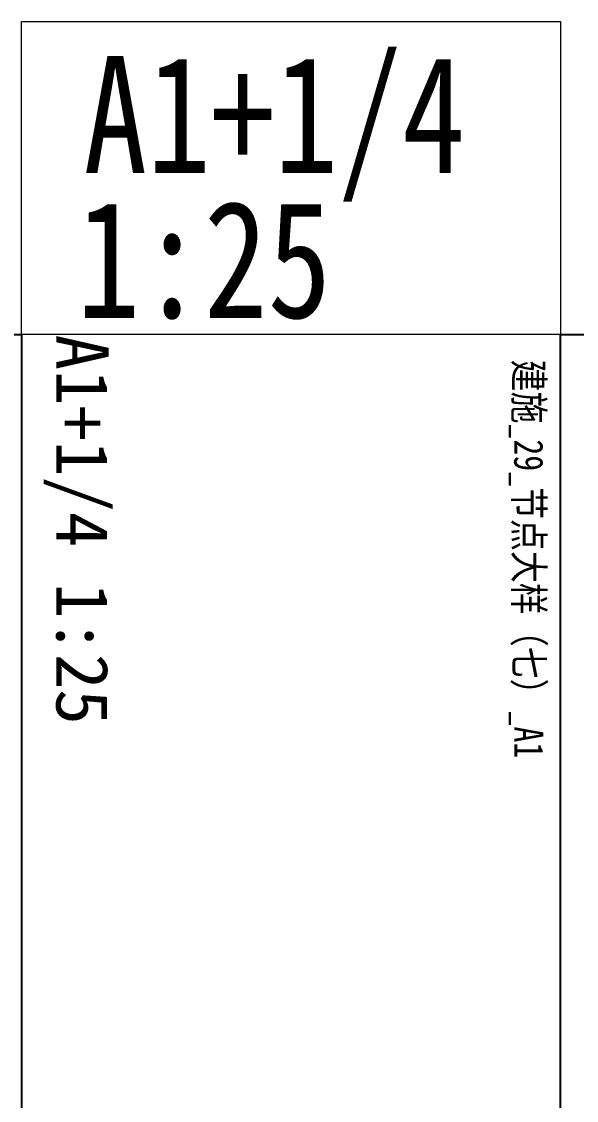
# Model space of a CAD drawing. Extents: x -1058961 to 23600, y -449123 to 2751847.
# Drawn here: x -311 to 7668, y -22908 to -7395 of the extents above; entities that cross this region are included whole.
import ezdxf

# ---------------------------------------------------------------- set-up
doc = ezdxf.new("R2010")
doc.units = 0
doc.header["$LTSCALE"] = 1000
doc.layers.get('0').update_dxf_attribs({"linetype": 'CONTINUOUS'})
doc.layers.add('yichutu', color=7, linetype='CONTINUOUS')
doc.layers.add('导图字', color=7, linetype='CONTINUOUS')
doc.layers.add('图框', color=9, linetype='CONTINUOUS', lineweight=18)
doc.styles.add('_TCH_LABEL', font='simhei.ttf')
doc.styles.add('黑体', font='simhei.ttf')

# ---------------------------------------------------------------- blocks, each defined once
blk = doc.blocks.new('yct-1051-594-26275-14850-25-1002.0')
at = {"layer": 'yichutu', "color": 7}
blk.add_lwpolyline([(0, 0), (0, 14850), (26275, 14850), (26275, 0)], close=True, dxfattribs=at)
at = {"layer": 'yichutu', "color": 7, "style": '_TCH_LABEL'}
blk.add_text('A1+1/4 1:25', height=750, dxfattribs=at).set_placement((0, 15350))
blk = doc.blocks.new('GFDDDDRG')
at = {"layer": '图框'}
blk.add_lwpolyline([(923310, -107437), (923310, -159999), (893610, -159999), (893610, -107437)], close=True, dxfattribs=at)
blk.add_lwpolyline([(923310, -107437), (923310, -159999), (893610, -159999), (893610, -107437)], close=True, dxfattribs=at)

msp = doc.modelspace()

# ---------------------------------------------------------------- linework, layer by layer
at = {"layer": '图框', "color": 2}
msp.add_lwpolyline([(7439.41, -11895.1), (-310.59, -11895.1), (-310.59, -7395.1), (7439.41, -7395.1)], close=True, dxfattribs=at)

# ---------------------------------------------------------------- block references
at = {"xscale": 0.5, "yscale": 0.5, "zscale": 0.5}
msp.add_blockref('GFDDDDRG', (-439365.48, 41823.38), dxfattribs=at)
at = {"layer": 'yichutu', "rotation": 270}
for p in [(-15160.59, -11895.1), (7439.41, -11895.1)]:
    msp.add_blockref('yct-1051-594-26275-14850-25-1002.0', p, dxfattribs=at)

# ---------------------------------------------------------------- texts
at = {"layer": '图框', "color": 2, "style": '黑体', "width": 0.8}
for s, p in [('A1+1/4', (579.8, -9574.4)), ('1:25', (480.2, -11655.93))]:
    msp.add_text(s, height=1682.363, dxfattribs=at).set_placement(p)
at = {"layer": '导图字', "color": 1, "style": '黑体', "width": 0.8}
msp.add_text('建施_29_节点大样（七）_A1', height=420.5907, rotation=270, dxfattribs=at).set_placement((6773.55, -12255.88))

doc.saveas('drawing.dxf')
